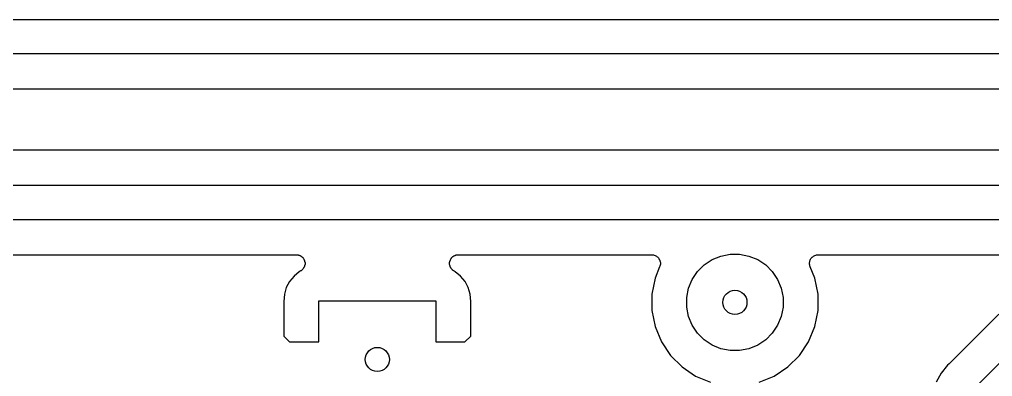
# Model space of a CAD drawing. Extents: x 1.5 to 15, y -8.3 to -3.1.
# Drawn here: x 11.628 to 12.185, y -3.324 to -3.12 of the extents above; entities that cross this region are included whole.
import ezdxf

# ---------------------------------------------------------------- set-up
doc = ezdxf.new("R2010")
doc.units = 0
doc.header["$MEASUREMENT"] = 0
doc.layers.add('BLACK', color=7, linetype='CONTINUOUS')

msp = doc.modelspace()

# ---------------------------------------------------------------- linework, layer by layer
at = {"layer": 'BLACK', "linetype": 'CONTINUOUS'}
for p, q in [((6.51743, -3.12008), (12.5717, -3.12008)), ((12.5681, -3.13976), (6.52102, -3.13976)), ((10.2319, -3.15976), (12.5577, -3.15976)), ((12.2631, -3.19488), (11.3745, -3.19488)), ((11.3733, -3.21488), (12.2643, -3.21488)), ((12.2607, -3.23457), (11.3769, -3.23457)), ((11.4421, -3.25457), (11.7863, -3.25457)), ((11.7863, -3.25457), (11.7864, -3.25457)), ((11.7864, -3.25457), (11.7866, -3.25459)), ((11.7866, -3.25459), (11.7868, -3.2546)), ((11.7868, -3.2546), (11.7871, -3.25465)), ((11.7871, -3.25465), (11.7873, -3.25468)), ((11.7873, -3.25468), (11.7876, -3.25475)), ((11.7876, -3.25475), (11.7878, -3.2548)), ((11.7878, -3.2548), (11.788, -3.2549)), ((11.788, -3.2549), (11.7883, -3.25497)), ((11.7883, -3.25497), (11.7885, -3.25509)), ((11.7885, -3.25509), (11.7887, -3.25518)), ((11.7887, -3.25518), (11.7889, -3.25532)), ((11.7889, -3.25532), (11.7891, -3.25544)), ((11.7891, -3.25544), (11.7893, -3.2556)), ((11.7893, -3.2556), (11.7895, -3.25573)), ((11.7895, -3.25573), (11.7897, -3.25591)), ((11.7897, -3.25591), (11.7899, -3.25607)), ((11.7899, -3.25607), (11.79, -3.25626)), ((11.79, -3.25626), (11.7902, -3.25643)), ((11.7902, -3.25643), (11.7903, -3.25663)), ((11.7903, -3.25663), (11.7905, -3.25683)), ((11.7905, -3.25683), (11.7906, -3.25704)), ((11.7906, -3.25704), (11.7907, -3.25724)), ((11.7907, -3.25724), (11.7908, -3.25747)), ((11.7908, -3.25747), (11.7909, -3.25769)), ((11.7909, -3.25769), (11.791, -3.25792)), ((11.791, -3.25792), (11.7911, -3.25814)), ((11.7911, -3.25814), (11.7911, -3.25839)), ((11.7911, -3.25839), (11.7912, -3.25863)), ((11.8742, -3.25832), (11.8743, -3.25808)), ((11.8742, -3.25856), (11.8742, -3.25832)), ((11.8743, -3.25808), (11.8744, -3.25786)), ((11.8744, -3.25786), (11.8745, -3.25763)), ((11.8745, -3.25763), (11.8746, -3.25741)), ((11.8746, -3.25741), (11.8747, -3.25718)), ((11.8747, -3.25718), (11.8748, -3.25698)), ((11.8748, -3.25698), (11.8749, -3.25677)), ((11.8749, -3.25677), (11.8751, -3.25658)), ((11.8751, -3.25658), (11.8752, -3.25637)), ((11.8752, -3.25637), (11.8754, -3.2562)), ((11.8754, -3.2562), (11.8755, -3.25602)), ((11.8755, -3.25602), (11.8757, -3.25586)), ((11.8757, -3.25586), (11.8759, -3.25569)), ((11.8759, -3.25569), (11.8761, -3.25555)), ((11.8761, -3.25555), (11.8763, -3.2554)), ((11.8763, -3.2554), (11.8765, -3.25528)), ((11.8765, -3.25528), (11.8767, -3.25515)), ((11.8767, -3.25515), (11.877, -3.25506)), ((11.877, -3.25506), (11.8772, -3.25494)), ((11.8772, -3.25494), (11.8774, -3.25487)), ((11.8774, -3.25487), (11.8776, -3.25478)), ((11.8776, -3.25478), (11.8779, -3.25473)), ((11.8779, -3.25473), (11.8781, -3.25466)), ((11.8781, -3.25466), (11.8783, -3.25464)), ((11.8783, -3.25464), (11.8786, -3.25459)), ((11.8786, -3.25459), (11.8788, -3.25459)), ((11.8788, -3.25459), (11.8791, -3.25457)), ((11.8791, -3.25457), (11.9897, -3.25457)), ((11.9897, -3.25457), (11.9898, -3.25457)), ((11.9898, -3.25457), (11.9898, -3.25457)), ((11.9898, -3.25457), (11.9898, -3.25457)), ((11.9898, -3.25457), (11.9898, -3.25457)), ((11.9898, -3.25457), (11.9903, -3.25462)), ((11.9903, -3.25462), (11.9907, -3.25467)), ((11.9907, -3.25467), (11.9908, -3.25467)), ((11.9908, -3.25467), (11.9908, -3.25468)), ((11.9908, -3.25468), (11.9912, -3.25482)), ((11.9912, -3.25482), (11.9917, -3.25496)), ((11.9917, -3.25496), (11.9917, -3.25497)), ((11.9917, -3.25497), (11.9917, -3.25497)), ((11.9917, -3.25497), (11.9921, -3.2552)), ((11.9921, -3.2552), (11.9925, -3.25543)), ((11.9925, -3.25543), (11.9925, -3.25544)), ((11.9925, -3.25544), (11.9926, -3.25544)), ((11.9926, -3.25544), (11.9929, -3.25574)), ((11.9929, -3.25574), (11.9933, -3.25605)), ((11.9933, -3.25605), (11.9933, -3.25606)), ((11.9933, -3.25606), (11.9933, -3.25607)), ((11.9933, -3.25607), (11.9936, -3.25644)), ((11.9936, -3.25644), (11.9939, -3.25681)), ((11.9939, -3.25681), (11.9939, -3.25682)), ((11.9939, -3.25682), (11.9939, -3.25683)), ((11.9939, -3.25683), (11.9941, -3.25725)), ((11.9941, -3.25725), (11.9944, -3.25767)), ((11.9944, -3.25767), (11.9944, -3.25768)), ((11.9944, -3.25768), (11.9944, -3.25769)), ((11.9944, -3.25769), (11.9945, -3.25815)), ((11.9945, -3.25815), (11.9946, -3.2586)), ((12.0198, -3.2604), (12.0243, -3.25739)), ((12.0243, -3.25739), (12.0294, -3.25531)), ((12.0294, -3.25531), (12.0347, -3.25425)), ((12.0347, -3.25425), (12.0401, -3.25425)), ((12.0401, -3.25425), (12.0454, -3.25531)), ((12.0454, -3.25531), (12.0505, -3.25739)), ((12.0505, -3.25739), (12.055, -3.2604)), ((12.0802, -3.25854), (12.0803, -3.25809)), ((12.0803, -3.25809), (12.0805, -3.25763)), ((12.0805, -3.25761), (12.0807, -3.25719)), ((12.0805, -3.25762), (12.0805, -3.25761)), ((12.0805, -3.25763), (12.0805, -3.25762)), ((12.0807, -3.25719), (12.0809, -3.25677)), ((12.0809, -3.25675), (12.0813, -3.25638)), ((12.0809, -3.25676), (12.0809, -3.25675)), ((12.0809, -3.25677), (12.0809, -3.25676)), ((12.0813, -3.25638), (12.0816, -3.25602)), ((12.0816, -3.256), (12.0819, -3.25571)), ((12.0816, -3.25601), (12.0816, -3.256)), ((12.0816, -3.25602), (12.0816, -3.25601)), ((12.0819, -3.25571), (12.0823, -3.2554)), ((12.0823, -3.25539), (12.0827, -3.25517)), ((12.0823, -3.2554), (12.0823, -3.25539)), ((12.0823, -3.2554), (12.0823, -3.2554)), ((12.0827, -3.25517), (12.0832, -3.25494)), ((12.0832, -3.25493), (12.0837, -3.2548)), ((12.0832, -3.25494), (12.0832, -3.25493)), ((12.0832, -3.25494), (12.0832, -3.25494)), ((12.0837, -3.2548), (12.0841, -3.25466)), ((12.0841, -3.25466), (12.0846, -3.25461)), ((12.0841, -3.25466), (12.0841, -3.25466)), ((12.0841, -3.25466), (12.0841, -3.25466)), ((12.0846, -3.25461), (12.0851, -3.25457)), ((12.0851, -3.25457), (12.1897, -3.25457)), ((11.7886, -3.26398), (11.788, -3.26429)), ((11.7888, -3.26384), (11.7886, -3.26398)), ((11.7891, -3.26373), (11.7888, -3.26384)), ((11.7892, -3.26357), (11.7891, -3.26373)), ((11.7895, -3.26343), (11.7892, -3.26357)), ((11.7896, -3.26327), (11.7895, -3.26343)), ((11.7898, -3.26311), (11.7896, -3.26327)), ((11.79, -3.26292), (11.7898, -3.26311)), ((11.7901, -3.26275), (11.79, -3.26292)), ((11.7903, -3.26255), (11.7901, -3.26275)), ((11.7904, -3.26236), (11.7903, -3.26255)), ((11.7905, -3.26214), (11.7904, -3.26236)), ((11.7907, -3.26194), (11.7905, -3.26214)), ((11.7908, -3.26171), (11.7907, -3.26194)), ((11.7909, -3.2615), (11.7908, -3.26171)), ((11.791, -3.26127), (11.7909, -3.2615)), ((11.7911, -3.26103), (11.791, -3.26127)), ((11.7912, -3.26057), (11.7911, -3.2608)), ((11.7911, -3.2608), (11.7911, -3.26103)), ((11.7912, -3.25863), (11.7912, -3.25887)), ((11.7912, -3.25887), (11.7913, -3.2591)), ((11.7913, -3.26008), (11.7912, -3.26032)), ((11.7912, -3.26032), (11.7912, -3.26057)), ((11.7913, -3.2591), (11.7913, -3.25935)), ((11.7913, -3.25935), (11.7913, -3.2596)), ((11.7913, -3.2596), (11.7913, -3.25984)), ((11.7913, -3.25984), (11.7913, -3.26008)), ((11.8741, -3.2588), (11.8742, -3.25856)), ((11.8741, -3.25903), (11.8741, -3.2588)), ((11.8741, -3.25928), (11.8741, -3.25903)), ((11.8741, -3.25953), (11.8741, -3.25928)), ((11.8741, -3.25977), (11.8741, -3.25953)), ((11.8741, -3.26001), (11.8741, -3.25977)), ((11.8741, -3.26025), (11.8741, -3.26001)), ((11.8742, -3.2605), (11.8741, -3.26025)), ((11.8742, -3.26073), (11.8742, -3.2605)), ((11.8743, -3.26097), (11.8742, -3.26073)), ((11.8744, -3.2612), (11.8743, -3.26097)), ((11.8744, -3.26144), (11.8744, -3.2612)), ((11.8745, -3.26165), (11.8744, -3.26144)), ((11.8746, -3.26187), (11.8745, -3.26165)), ((11.8748, -3.26208), (11.8746, -3.26187)), ((11.8749, -3.2623), (11.8748, -3.26208)), ((11.875, -3.26249), (11.8749, -3.2623)), ((11.8752, -3.26269), (11.875, -3.26249)), ((11.8753, -3.26287), (11.8752, -3.26269)), ((11.8755, -3.26307), (11.8753, -3.26287)), ((11.8757, -3.26322), (11.8755, -3.26307)), ((11.8758, -3.26339), (11.8757, -3.26322)), ((11.8761, -3.26353), (11.8758, -3.26339)), ((11.8762, -3.26369), (11.8761, -3.26353)), ((11.8765, -3.26381), (11.8762, -3.26369)), ((11.8767, -3.26394), (11.8765, -3.26381)), ((11.8767, -3.26398), (11.8767, -3.26394)), ((11.8773, -3.26429), (11.8767, -3.26398)), ((11.9943, -3.26148), (11.9917, -3.26794)), ((11.9945, -3.26103), (11.9943, -3.26148)), ((11.9946, -3.26057), (11.9945, -3.26103)), ((11.9946, -3.2586), (11.9946, -3.25862)), ((11.9946, -3.25862), (11.9946, -3.25863)), ((11.9946, -3.25863), (11.9947, -3.2591)), ((11.9947, -3.26007), (11.9946, -3.26055)), ((11.9946, -3.26055), (11.9946, -3.26056)), ((11.9946, -3.26056), (11.9946, -3.26057)), ((11.9947, -3.2591), (11.9947, -3.25958)), ((11.9947, -3.25958), (11.9947, -3.25959)), ((11.9947, -3.25959), (11.9947, -3.2596)), ((11.9947, -3.2596), (11.9947, -3.26007)), ((12.016, -3.26424), (12.0198, -3.2604)), ((12.055, -3.2604), (12.0588, -3.26424)), ((12.0801, -3.25904), (12.0802, -3.25856)), ((12.0801, -3.25951), (12.0801, -3.25904)), ((12.0801, -3.25952), (12.0801, -3.25951)), ((12.0801, -3.25953), (12.0801, -3.25952)), ((12.0801, -3.26), (12.0801, -3.25953)), ((12.0802, -3.26048), (12.0801, -3.26)), ((12.0802, -3.25855), (12.0802, -3.25854)), ((12.0802, -3.25856), (12.0802, -3.25855)), ((12.0802, -3.26049), (12.0802, -3.26048)), ((12.0802, -3.2605), (12.0802, -3.26049)), ((12.0803, -3.26095), (12.0802, -3.2605)), ((12.0804, -3.26142), (12.0803, -3.26095)), ((12.0804, -3.26144), (12.0804, -3.26142)), ((12.0805, -3.26148), (12.0804, -3.26144)), ((12.0804, -3.26144), (12.0804, -3.26144)), ((12.0804, -3.26144), (12.0804, -3.26144)), ((12.0831, -3.26794), (12.0805, -3.26148)), ((11.785, -3.26679), (11.7825, -3.26984)), ((11.788, -3.26429), (11.785, -3.26679)), ((11.8804, -3.26679), (11.8773, -3.26429)), ((11.8829, -3.26984), (11.8804, -3.26679)), ((11.9917, -3.26794), (11.9898, -3.27713)), ((12.0109, -3.27377), (12.013, -3.26876)), ((12.013, -3.26876), (12.016, -3.26424)), ((12.0588, -3.26424), (12.0618, -3.26876)), ((12.0618, -3.26876), (12.0639, -3.27377)), ((12.085, -3.27713), (12.0831, -3.26794)), ((11.7806, -3.27331), (11.7795, -3.27708)), ((11.7825, -3.26984), (11.7806, -3.27331)), ((11.8847, -3.27331), (11.8829, -3.26984)), ((11.8859, -3.27708), (11.8847, -3.27331)), ((12.0098, -3.2791), (12.0109, -3.27377)), ((12.0639, -3.27377), (12.065, -3.2791)), ((11.7795, -3.27708), (11.7791, -3.28124)), ((11.8863, -3.28124), (11.8859, -3.27708)), ((11.9898, -3.27713), (11.9898, -3.2865)), ((12.0098, -3.28453), (12.0098, -3.2791)), ((12.065, -3.2791), (12.065, -3.28453)), ((12.085, -3.2865), (12.085, -3.27713)), ((11.7791, -3.28124), (11.7792, -3.30114)), ((11.7992, -3.30447), (11.7992, -3.281)), ((11.7992, -3.281), (11.8661, -3.281)), ((11.8661, -3.281), (11.8661, -3.30447)), ((11.8862, -3.30114), (11.8863, -3.28124)), ((12.0109, -3.28985), (12.0098, -3.28453)), ((12.065, -3.28453), (12.0639, -3.28985)), ((11.9898, -3.2865), (11.9917, -3.29568)), ((12.013, -3.29487), (12.0109, -3.28985)), ((12.0639, -3.28985), (12.0618, -3.29487)), ((12.0831, -3.29568), (12.085, -3.2865)), ((12.1884, -3.28863), (12.1604, -3.31659)), ((11.9917, -3.29568), (11.9953, -3.30434)), ((12.016, -3.29938), (12.013, -3.29487)), ((12.0618, -3.29487), (12.0588, -3.29938)), ((12.0795, -3.30434), (12.0831, -3.29568)), ((12.1737, -3.3316), (12.2122, -3.29306)), ((11.7792, -3.30114), (11.7825, -3.30447)), ((11.8828, -3.30447), (11.8862, -3.30114)), ((12.0198, -3.30322), (12.016, -3.29938)), ((12.0588, -3.29938), (12.055, -3.30322)), ((11.7825, -3.30447), (11.7992, -3.30447)), ((11.8661, -3.30447), (11.8828, -3.30447)), ((11.9953, -3.30434), (12.0005, -3.31213)), ((12.0243, -3.30623), (12.0198, -3.30322)), ((12.0294, -3.30831), (12.0243, -3.30623)), ((12.0347, -3.30937), (12.0294, -3.30831)), ((12.0454, -3.30831), (12.0401, -3.30937)), ((12.0505, -3.30623), (12.0454, -3.30831)), ((12.055, -3.30322), (12.0505, -3.30623)), ((12.0743, -3.31213), (12.0795, -3.30434)), ((12.0005, -3.31213), (12.0071, -3.31875)), ((12.0401, -3.30937), (12.0347, -3.30937)), ((12.0677, -3.31875), (12.0743, -3.31213)), ((12.0071, -3.31875), (12.0149, -3.32396)), ((12.0599, -3.32396), (12.0677, -3.31875)), ((12.1591, -3.31769), (12.1554, -3.32224)), ((12.1601, -3.31691), (12.1591, -3.31769)), ((12.1602, -3.31677), (12.1601, -3.31691)), ((12.1604, -3.31663), (12.1602, -3.31677)), ((12.1604, -3.31659), (12.1604, -3.31663)), ((12.0149, -3.32396), (12.0235, -3.32754)), ((12.0513, -3.32754), (12.0599, -3.32396)), ((12.1554, -3.32224), (12.1526, -3.32742))]:
    msp.add_line(p, q, dxfattribs=at)
at = {"layer": 'BLACK'}
for centre in [(12.0374, -3.28181), (11.8327, -3.31447)]:
    msp.add_circle(centre, 0.00689, dxfattribs=at)

doc.saveas('drawing.dxf')
